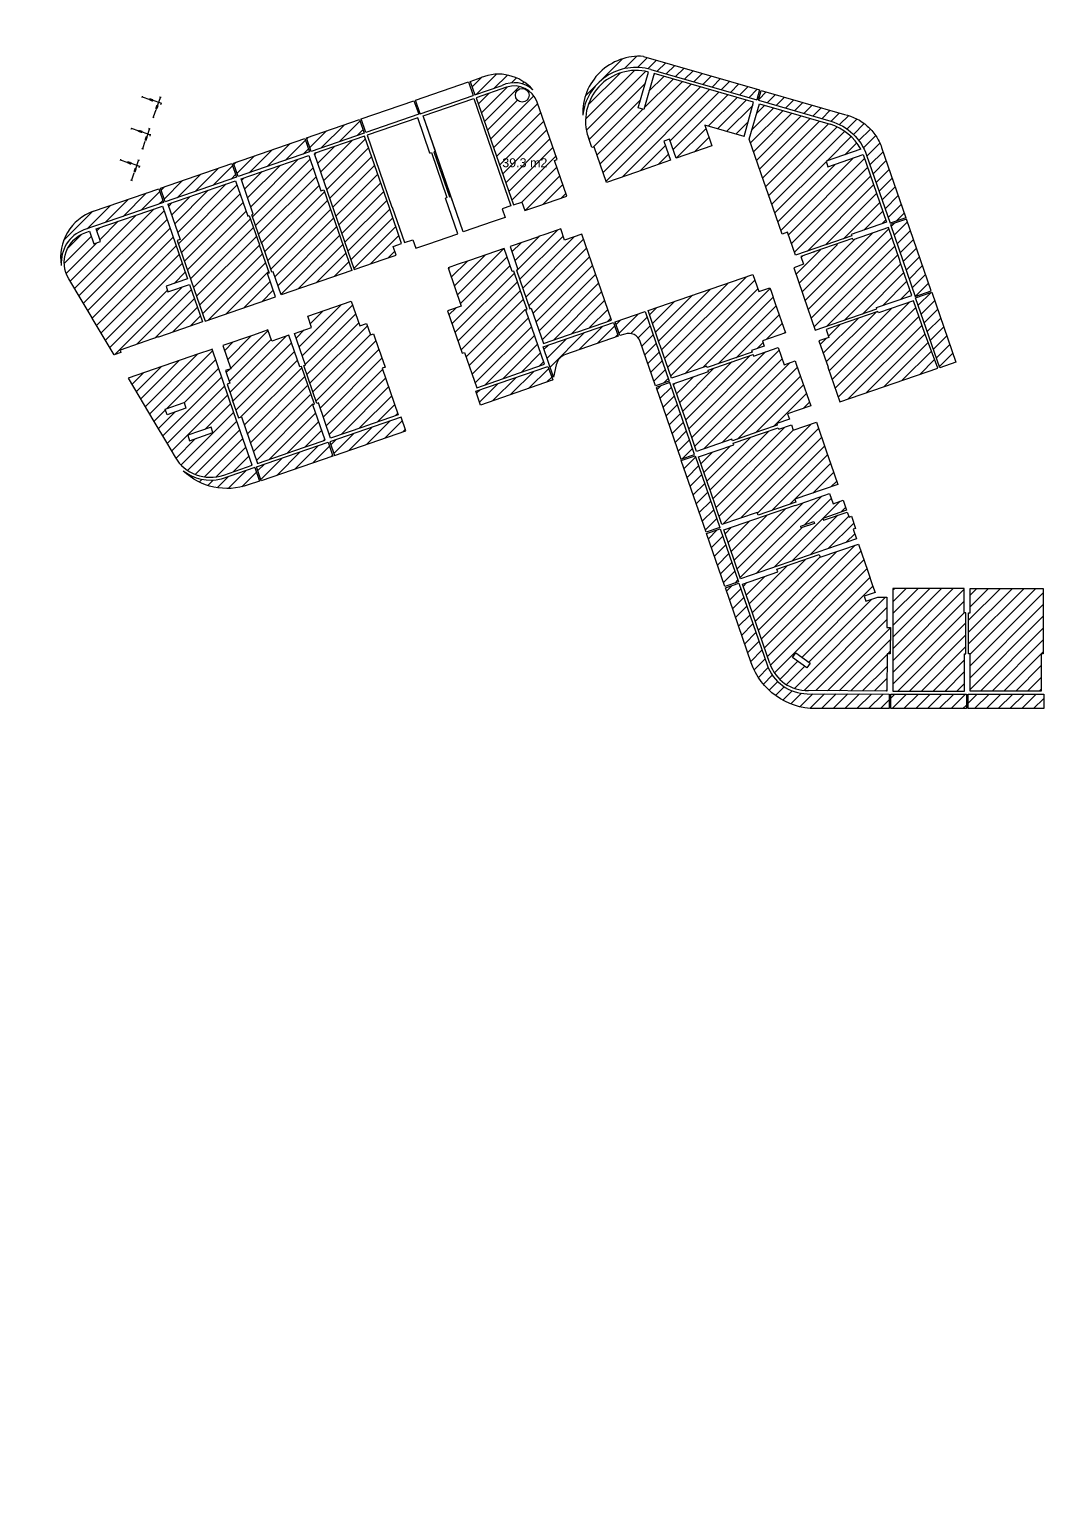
# Model space of a CAD drawing. Header units: millimetres. Extents: x -361699137 to 361252145, y -356478932 to 356523199.
# Drawn here: x -278672 to -202495, y -61266 to 47900 of the extents above; entities that cross this region are included whole.
import ezdxf

# ---------------------------------------------------------------- set-up
doc = ezdxf.new("R2010")
doc.units = ezdxf.units.MM
doc.header["$LTSCALE"] = 100
doc.header["$MEASUREMENT"] = 0
doc.layers.add('A-ANNO-ROOM', color=50, linetype='Continuous')
doc.layers.add('dien tich thong thuy', color=3, linetype='Continuous', plot=False)
doc.layers.add('Xref_ST_MBDV Cot vach 30.7.2022$0$KT-Noi that', color=36, linetype='Continuous', lineweight=9)
doc.styles.add('220126_HDN_HBA typical plan$0$211210_HDN_HBA_TYPICAL PLAN CORE OPT 1$0$HBA-Text', font='GOTHIC.TTF')
doc.styles.get("Standard").update_dxf_attribs({"font": 'arial.ttf'})
doc.styles.add('Xref_ST_MBDV Cot vach 30.7.2022$0$DIM', font='vnsimli.shx', dxfattribs={"width": 0.7})
doc.dimstyles.new('Xref_ST_MBDV Cot vach 30.7.2022$0$CCU 1-100 A1', dxfattribs={"dimscale": 100, "dimtxt": 2.2, "dimasz": 1, "dimexe": 1, "dimexo": 0, "dimgap": 1, "dimtad": 1, "dimdec": 0, "dimdsep": 46, "dimtxsty": 'Xref_ST_MBDV Cot vach 30.7.2022$0$DIM', "dimblk1": 'Xref_ST_MBDV Cot vach 30.7.2022$0$_ARCHTICK', "dimblk2": 'Xref_ST_MBDV Cot vach 30.7.2022$0$_ARCHTICK', "dimsah": 1, "dimcen": 0, "dimdle": 1, "dimclrd": 256, "dimclre": 256, "dimclrt": 31, "dimadec": 0, "dimazin": 0, "dimtfac": 1, "dimtdec": 0, "dimtix": 1, "dimtmove": 2, "dimatfit": 3, "dimldrblk": 'Xref_ST_MBDV Cot vach 30.7.2022$0$_ARCHTICK', "dimfxl": 8, "dimtolj": 1, "dimarcsym": 0})
pattern_1 = [(45, (3835.9, -20377.6), (-441.9417, 441.9417), [])]

# ---------------------------------------------------------------- blocks, each defined once
blk = doc.blocks.new('A$C1AAC5519')
at = {"layer": 'A-ANNO-ROOM', "insert": (773, 1217), "char_height": 600, "attachment_point": 2, "rotation": 50.44883, "style": '220126_HDN_HBA typical plan$0$211210_HDN_HBA_TYPICAL PLAN CORE OPT 1$0$HBA-Text'}
blk.add_mtext_dynamic_manual_height_columns('S.B1.', width=722857412.87, gutter_width=9766, heights=[0], dxfattribs=at)
blk = doc.blocks.new('A$C418F5BC8')
at = {"layer": 'A-ANNO-ROOM', "insert": (648, 1091), "char_height": 600, "attachment_point": 2, "rotation": 50.44883, "style": '220126_HDN_HBA typical plan$0$211210_HDN_HBA_TYPICAL PLAN CORE OPT 1$0$HBA-Text'}
blk.add_mtext_dynamic_manual_height_columns('SL-S', width=722857412.87, gutter_width=9766, heights=[0], dxfattribs=at)
blk = doc.blocks.new('A$C2A6C5140')
at = {"layer": 'A-ANNO-ROOM', "insert": (731, 1190, 0), "char_height": 600, "attachment_point": 2, "rotation": 50.44883, "style": '220126_HDN_HBA typical plan$0$211210_HDN_HBA_TYPICAL PLAN CORE OPT 1$0$HBA-Text'}
blk.add_mtext_dynamic_manual_height_columns('2-BR', width=722857412.87, gutter_width=9766, heights=[0], dxfattribs=at)
blk = doc.blocks.new('A$C5388591E')
at = {"layer": 'A-ANNO-ROOM', "insert": (894, 842, 0), "char_height": 600, "attachment_point": 2, "rotation": 1.40647, "style": '220126_HDN_HBA typical plan$0$211210_HDN_HBA_TYPICAL PLAN CORE OPT 1$0$HBA-Text'}
blk.add_mtext_dynamic_manual_height_columns('3-BR', width=722857412.87, gutter_width=9766, heights=[0], dxfattribs=at)
blk = doc.blocks.new('A$C21AF0CCA')
at = {"layer": 'A-ANNO-ROOM', "insert": (1198, 815), "char_height": 600, "attachment_point": 2, "rotation": 0.10543, "style": '220126_HDN_HBA typical plan$0$211210_HDN_HBA_TYPICAL PLAN CORE OPT 1$0$HBA-Text'}
blk.add_mtext_dynamic_manual_height_columns('S.B1P.', width=722857412.87, gutter_width=9766, heights=[0], dxfattribs=at)
blk = doc.blocks.new('Xref_ST_MBDV Cot vach 30.7.2022$0$_Open90')
at = {"color": 0, "linetype": 'ByBlock', "lineweight": -2}
for p, q in [((0, 0), (-1, 0)), ((-0.5, 0.5), (0, 0)), ((0, 0), (-0.5, -0.5))]:
    blk.add_line(p, q, dxfattribs=at)
blk = doc.blocks.new('*D159')
at = {"layer": 'Defpoints', "color": 5, "transparency": 16777216}
for p, q in [((-2230, 1494), (-2230, 1596)), ((-2180, 1546), (-1728, 1546)), ((-780, 1546), (-1372, 1546)), ((-730, 1457), (-730, 1596))]:
    blk.add_line(p, q, dxfattribs=at)
at = {"layer": 'Defpoints', "color": 0, "transparency": 16777216}
for p in [(-2230, 1546), (-2230, 1494, 0), (-730, 1457, 0)]:
    blk.add_point(p, dxfattribs=at)
at = {"layer": 'Defpoints', "color": 5, "transparency": 16777216, "xscale": 50, "yscale": 50, "zscale": 50, "rotation": 180}
blk.add_blockref('Xref_ST_MBDV Cot vach 30.7.2022$0$_Open90', (-2230, 1546), dxfattribs=at)
at = {"layer": 'Defpoints', "color": 5, "transparency": 16777216, "xscale": 50, "yscale": 50, "zscale": 50}
blk.add_blockref('Xref_ST_MBDV Cot vach 30.7.2022$0$_Open90', (-730, 1546), dxfattribs=at)
at = {"layer": 'Defpoints', "color": 5, "transparency": 16777216, "insert": (-1550, 1546), "char_height": 110, "attachment_point": 5, "style": 'Xref_ST_MBDV Cot vach 30.7.2022$0$DIM'}
blk.add_mtext('\\A1;1500', dxfattribs=at)
blk = doc.blocks.new('Xref_ST_MBDV Cot vach 30.7.2022$0$_ARCHTICK')
at = {"color": 0, "linetype": 'ByBlock', "const_width": 0.15}
blk.add_lwpolyline([(-0.5, -0.5), (0.5, 0.5)], dxfattribs=at)
blk = doc.blocks.new('*D160')
at = {"layer": 'Defpoints', "color": 5, "transparency": 16777216}
for p, q in [((-879, 1950), (-1000, 1950)), ((-950, 1900), (-950, 1328)), ((-879, 350), (-1000, 350)), ((-950, 400), (-950, 972))]:
    blk.add_line(p, q, dxfattribs=at)
at = {"layer": 'Defpoints', "color": 0, "transparency": 16777216}
for p in [(-879, 1950, 0), (-950, 350), (-879, 350, 0)]:
    blk.add_point(p, dxfattribs=at)
at = {"layer": 'Defpoints', "color": 5, "transparency": 16777216, "xscale": 50, "yscale": 50, "zscale": 50}
for p, rotation in [((-950, 1950), 90), ((-950, 350), 270)]:
    blk.add_blockref('Xref_ST_MBDV Cot vach 30.7.2022$0$_Open90', p, dxfattribs=dict(at, rotation=rotation))
at = {"layer": 'Defpoints', "color": 5, "transparency": 16777216, "insert": (-950, 1150), "char_height": 110, "attachment_point": 5, "rotation": 90, "style": 'Xref_ST_MBDV Cot vach 30.7.2022$0$DIM'}
blk.add_mtext('\\A1;1600', dxfattribs=at)
blk = doc.blocks.new('Xref_ST_MBDV Cot vach 30.7.2022$0$TM 1000kg')
at = {"layer": 'Defpoints', "color": 5}
for base, p1, p2, angle, picture, middle in [((-2230, 1545.8), (-730, 1457.2, 0), (-2230, 1494.3, 0), 180, '*D159', (-1550.1, 1545.8)), ((-950.2, 350), (-879.1, 1950, 0), (-879.1, 350, 0), 90, '*D160', (-950.2, 1150))]:
    dim = blk.add_linear_dim(base=base, p1=p1, p2=p2, angle=angle, dimstyle='Xref_ST_MBDV Cot vach 30.7.2022$0$CCU 1-100 A1', override={"dimscale": 50, "dimblk1": 'Xref_ST_MBDV Cot vach 30.7.2022$0$_Open90', "dimblk2": 'Xref_ST_MBDV Cot vach 30.7.2022$0$_Open90', "dimclrd": 5, "dimclre": 5, "dimclrt": 5, "dimlwd": 65535, "dimlwe": 65535}, dxfattribs=at)
    dim.commit()
    dim.dimension.update_dxf_attribs({"geometry": picture, "text_midpoint": middle, "dimtype": 128})

msp = doc.modelspace()

# ---------------------------------------------------------------- hatches: boundary and pattern name
at = {"layer": 'dien tich thong thuy'}
h = msp.add_hatch(dxfattribs=at)
h.set_pattern_fill('ANSI31', color=253, scale=5000)
h.set_pattern_definition(pattern_1)
h.paths.add_polyline_path([(-232578.2, 41873.4), (-232991.7, 41992.5), (-232217.1, 44681.4, 0.59734254), (-236733.6, 39779.5), (-236469.3, 39012.9), (-236287.1, 39075.6), (-235363.6, 36400.6), (-233763.9, 36952.9), (-232705.2, 37318.4), (-231840.3, 37617), (-231843.6, 37626.4), (-230567.5, 38067), (-231065.2, 39508.5), (-230639.8, 39655.4), (-230142.1, 38213.9), (-227471.8, 39135.8), (-228009.2, 40692.4), (-225053.5, 39840.9), (-224337, 42413.1), (-231803.4, 44564)])
h.paths.add_polyline_path([(-232590.7, 45857, 0.44720021), (-237148.4, 41437.9, -0.46641433), (-232044.3, 44872.8), (-224104.3, 42585.4), (-223885.7, 43341.8)])
h = msp.add_hatch(dxfattribs=at)
h.set_pattern_fill('ANSI31', color=253, scale=5000)
h.paths.add_polyline_path([(-240572.1, 42429.1, 0.41383425), (-242859.2, 43543.1), (-245138.3, 42758.8), (-243281.4, 37380.3), (-243271.9, 37383.5), (-242350, 34713.2), (-241712, 34933.5), (-241491.7, 34295.5), (-240593.7, 34605.5), (-238345.4, 35371.1), (-239269.1, 38046.4), (-239080, 38111.6)])
h.paths.add_polyline_path([(-242200.5, 42942.4, -1), (-241170.5, 42942.4, -1)], flags=16)
h.paths.add_polyline_path([(-240891.2, 43342.7, 0.32143215), (-244782.4, 44264.1), (-245597.7, 43982.9), (-245246.4, 42964.8), (-243202.4, 43670.4, -0.30691608)])
h = msp.add_hatch(dxfattribs=at)
h.set_pattern_fill('ANSI31', color=253, scale=5000)
h.set_pattern_definition(pattern_1)
h.paths.add_polyline_path([(-224664.3, 39638), (-223574.8, 36482.3), (-222909, 34554), (-222899.6, 34557.2), (-222201.2, 32534.4), (-221799.5, 32673.1), (-221203.9, 30948), (-218935.3, 31731.2), (-216980.1, 32395.7), (-217017.6, 32504.4), (-214367.7, 33419.3), (-216126.4, 38493.1), (-218770.2, 37580.3), (-218910.1, 37987.2), (-216304.7, 38886.5, 0.20436161), (-218607.3, 40762.4), (-223899.1, 42286.9)])
h.paths.add_polyline_path([(-218543.2, 40990.2, -0.24392217), (-215862.6, 38443.6), (-214104.2, 33351.7), (-212921, 33760.3), (-214740.9, 39031.3, 0.06378773), (-215174.9, 39900.4, 0.06378773), (-215814.1, 40632.1, 0.12809667), (-217531.9, 41505.9), (-223760.9, 43305.7), (-223976.3, 42560.1)])
h = msp.add_hatch(dxfattribs=at)
h.set_pattern_fill('ANSI31', color=253, scale=5000)
h.set_pattern_definition(pattern_1)
h.paths.add_polyline_path([(-253508.7, 39884.8), (-257299.2, 38576.1), (-254291.9, 29865.6), (-252046.9, 30640.7), (-252050.2, 30650.1), (-251152.2, 30960.2), (-251372.5, 31598.2), (-250734.4, 31818.5), (-251656.4, 34488.8)])
h.paths.add_polyline_path([(-253545.8, 40099.6), (-253897.8, 41119.9), (-257863.1, 39750.9), (-257511.1, 38730.6)])
h = msp.add_hatch(dxfattribs=at)
h.set_pattern_fill('ANSI31', color=253, scale=5000)
h.set_pattern_definition(pattern_1)
h.paths.add_polyline_path([(-256787, 35775.1), (-257700.7, 38421.6), (-262777.5, 36668.8), (-261862.9, 34022.4), (-261971.6, 33984.9), (-261216.1, 31796.7), (-261206.6, 31799.9), (-260472.4, 29673.1), (-260363.7, 29710.6), (-259764.8, 27976.1), (-254480.9, 29800.4), (-256569.5, 35850)])
h.paths.add_polyline_path([(-257634, 38688.2), (-257986.2, 39709), (-263346.2, 37859.8), (-262993.6, 36837.8)])
h = msp.add_hatch(dxfattribs=at)
h.set_pattern_fill('ANSI31', color=253, scale=5000)
h.set_pattern_definition(pattern_1)
h.paths.add_polyline_path([(-263182.2, 36529.1), (-268259.1, 34776.3), (-267345.3, 32129.6), (-267562.7, 32054.6), (-265474.1, 26005), (-260190.2, 27829.2), (-260789, 29563.8), (-260680.3, 29601.3), (-261414.6, 31728.1), (-262160.7, 33919.8), (-262269.4, 33882.3)])
h.paths.add_polyline_path([(-263116.2, 36795.4), (-263469, 37817.4), (-268829, 35968.2), (-268476, 34945)])
h = msp.add_hatch(dxfattribs=at)
h.set_pattern_fill('ANSI31', color=253, scale=5000)
h.set_pattern_definition(pattern_1)
h.paths.add_polyline_path([(-273320.7, 31970.9), (-273821.8, 31797.9), (-274148.1, 32743.4), (-274429.2, 32646.1, 0.4754107), (-275698.3, 29171.3), (-274697.3, 27491.4), (-274687.6, 27494.7), (-273940, 26240), (-272300, 23468.3), (-271789.6, 23644.5), (-271854.9, 23833.7), (-268990.9, 24822.8), (-267156.7, 25424.1), (-265663.2, 25939.7), (-266637.3, 28761.3), (-268258.4, 28201.6), (-268405.3, 28627), (-266793.6, 29183.4), (-267472.4, 31149.5), (-268665.6, 34636), (-273647, 32916.2)])
h.paths.add_polyline_path([(-268598.9, 34902.6), (-268951.9, 35925.8), (-273846.7, 34237.2, 0.36634807), (-276256.1, 30183.4, -0.33446941), (-274569.8, 32839.9)])
h = msp.add_hatch(dxfattribs=at)
h.set_pattern_fill('ANSI31', color=253, scale=5000)
h.set_pattern_definition(pattern_1)
h.paths.add_polyline_path([(-237530.1, 25210.9), (-235006.3, 26082.3), (-237230.3, 32524.2), (-238515.8, 32080.3), (-238804.7, 32916.9), (-239078.8, 32822.2), (-239995.7, 32505.7), (-240482.5, 32337.6), (-240479.2, 32328.2), (-242606, 31593.9), (-242010.4, 29868.8), (-242128.6, 29828), (-241128.4, 26931), (-241019.7, 26968.5), (-240106.8, 24321.3), (-237653, 25168.5)])
h.paths.add_polyline_path([(-240127, 24071.1), (-239342.9, 21805.3), (-239144.4, 22718.7, -0.26581166), (-238452.5, 23507.6), (-234484, 24872.2), (-234836.7, 25897.5)])
h = msp.add_hatch(dxfattribs=at)
h.set_pattern_fill('ANSI31', color=253, scale=5000)
h.set_pattern_definition(pattern_1)
h.paths.add_polyline_path([(-220647.8, 28035), (-220603.4, 27875.8), (-219719, 25314.2), (-215086.9, 26913.4), (-215124.5, 27022.3), (-212478.2, 27935.9), (-213341.3, 30435.9), (-213383.7, 30558.8), (-214230.9, 33012.6), (-216877.6, 32098.8), (-219812, 31206.4), (-219808.8, 31196.9), (-220801.3, 30854.3), (-220597.3, 30263.5), (-221329.9, 30010.6)])
h.paths.add_polyline_path([(-212220.7, 27850), (-211016.5, 28266.6), (-212880, 33652.8), (-214080.9, 33238.2)])
h = msp.add_hatch(dxfattribs=at)
h.set_pattern_fill('ANSI31', color=253, scale=5000)
h.set_pattern_definition(pattern_1)
h.paths.add_polyline_path([(-245098.8, 21011), (-242598.6, 21874.1), (-242475.7, 21916.6), (-240022.8, 22763.4), (-241426.2, 26828.2), (-241569.7, 27565.7), (-242327.1, 29759.5), (-242435.8, 29721.9), (-243034.7, 31456.5), (-245648.3, 30554.1), (-246565.2, 30237.6), (-247250.5, 30001), (-246261.6, 27136.9), (-247301.4, 26777.9), (-246201.7, 23592.6), (-246012.6, 23657.6)])
h.paths.add_polyline_path([(-239434.5, 21567.7, 0.05333944), (-239407.5, 21594.1), (-239758.8, 22611.5), (-245165.6, 20744.8), (-244809.7, 19713.2)])
h = msp.add_hatch(dxfattribs=at)
h.set_pattern_fill('ANSI31', color=253, scale=5000)
h.set_pattern_definition(pattern_1)
h.paths.add_polyline_path([(-230503.9, 21713.1), (-227857.2, 22626.8), (-227818.6, 22515), (-225630.3, 23270.5), (-225633.6, 23279.9), (-224456.7, 23686.2), (-224495.2, 23797.6), (-223545.2, 24125.4), (-223683, 24524.6), (-221948.4, 25123.5), (-222712.1, 27335.4), (-223028.6, 28252.2), (-223115.1, 28502.7), (-223951.7, 28213.9), (-224395.5, 29499.5), (-232256.1, 26788.4), (-231392.1, 24285.7), (-231349.7, 24162.8)])
h.paths.add_polyline_path([(-231692.1, 21143.4), (-230672.3, 21496), (-232473.5, 26713.4), (-234713.8, 25939.8), (-234361, 24914.4), (-234004.2, 25037.1, -0.41419452), (-232843.1, 24472.6)])
h = msp.add_hatch(dxfattribs=at)
h.set_pattern_fill('ANSI31', color=253, scale=5000)
h.set_pattern_definition(pattern_1)
h.paths.add_polyline_path([(-253563.5, 18088.5), (-253440.7, 18131), (-250987.7, 18977.8), (-252195.2, 22475.2), (-251977.8, 22550.3), (-252439.6, 23887.8), (-252449, 23884.6), (-252855.3, 25061.4), (-253072.8, 24986.5), (-253359.9, 25818.2), (-253870.4, 25641.9), (-254510, 27494.6), (-257780.6, 26365.5), (-257491.7, 25528.9), (-258777.3, 25085.1), (-257956.5, 22707.8), (-258065.2, 22670.3), (-257086.2, 19834.5), (-256977.6, 19872.2), (-256063.7, 17225.3)])
h.paths.add_polyline_path([(-250415.5, 17779.2), (-250770.9, 18809.4), (-256130.8, 16960.1), (-255775.4, 15930)])
h = msp.add_hatch(dxfattribs=at)
h.set_pattern_fill('ANSI31', color=253, scale=5000)
h.set_pattern_definition(pattern_1)
h.paths.add_polyline_path([(-211448.2, 24953.6), (-211490.9, 25076.3), (-212337.8, 27529.4), (-214984.1, 26615.8), (-215022, 26724.2), (-217919.2, 25723.9), (-217915.9, 25714.5), (-218908.5, 25371.8), (-218704.5, 24781), (-219437.1, 24528.1), (-218755, 22552.6), (-217863.7, 19940.4), (-210528.9, 22472.7)])
h.paths.add_polyline_path([(-210983.6, 28171.3), (-212188, 27755.5), (-210377, 22508.6), (-209169.2, 22926.4)])
h = msp.add_hatch(dxfattribs=at)
h.set_pattern_fill('ANSI31', color=253, scale=5000)
h.set_pattern_definition(pattern_1)
h.paths.add_polyline_path([(-258970.4, 16221.8), (-256470.2, 17085), (-257384, 19731.9), (-258254.3, 22605), (-258363, 22567.5), (-259184.2, 24946), (-260468.9, 24499.7), (-260758.1, 25337.5), (-261008.6, 25251), (-261925.5, 24934.4), (-264137.4, 24170.8), (-263538.5, 22436.3), (-263940.3, 22297.6), (-263612.3, 21347.6), (-263829.7, 21272.5), (-263423.4, 20095.7), (-262971.1, 18754.9), (-262753.6, 18830), (-261547.1, 15332.2), (-259093.2, 16179.4)])
h.paths.add_polyline_path([(-261613, 15066.3), (-261258.1, 14037.8), (-255898.5, 15888.2), (-256253.4, 16916.7)])
h = msp.add_hatch(dxfattribs=at)
h.set_pattern_fill('ANSI31', color=253, scale=5000)
h.set_pattern_definition(pattern_1)
h.paths.add_polyline_path([(-225964.2, 17143.7), (-225926.6, 17035), (-223738.4, 17790.5), (-223741.6, 17800), (-222564.8, 18206.3), (-222602.4, 18315.2), (-221652.4, 18643.1), (-221791, 19044.7), (-220056.5, 19643.5), (-220820.2, 21855.4), (-221136.7, 22772.3), (-221223.2, 23022.8), (-222059.7, 22734), (-222503.6, 24019.5), (-224342.1, 23384.8), (-224378.7, 23491), (-227753.3, 22325.9), (-227716.9, 22220.4), (-230363.6, 21306.6), (-229500.1, 18805.8), (-229457.7, 18682.9), (-228610.9, 16230.2)])
h.paths.add_polyline_path([(-230620.6, 21392.2), (-231654.5, 21034.7), (-229792, 15647.9), (-228760.3, 16004)])
h = msp.add_hatch(dxfattribs=at)
h.set_pattern_fill('ANSI31', color=253, scale=5000)
h.set_pattern_definition(pattern_1)
h.paths.add_polyline_path([(-264072.2, 14460.6), (-261952.7, 15192.4), (-263313.6, 19134.1), (-264955.1, 23888.7), (-265049.6, 23856.1), (-265966.5, 23539.5), (-271254.5, 21713.8), (-269318.3, 18483.9), (-268379.4, 16898.7), (-267729.1, 15797.6, 0.35538212)])
h.paths.add_polyline_path([(-266640.2, 17033.4), (-266780.5, 17439.9), (-265024.7, 18046.1), (-264884.4, 17639.6)], flags=16)
h.paths.add_polyline_path([(-266906.6, 19475.2), (-268324.5, 18985.7), (-268471.3, 19411), (-267053.4, 19900.5)], flags=16)
h.paths.add_polyline_path([(-264263.4, 14149.3, -0.22649122), (-267118.1, 14761.4, 0.27817456), (-262235, 13717.4), (-261386.1, 14010.1), (-261735.8, 15023.9)])
h = msp.add_hatch(dxfattribs=at)
h.set_pattern_fill('ANSI31', color=253, scale=5000)
h.set_pattern_definition(pattern_1)
h.paths.add_polyline_path([(-218021.7, 13749.9), (-218552.1, 15285.9), (-218868.6, 16202.8), (-219632.3, 18414.7), (-221366.8, 17815.9), (-221505.6, 18217.8), (-222455.5, 17889.8), (-222493, 17998.3), (-223669.8, 17592), (-225861.4, 16846), (-225823.8, 16737.3), (-228470.5, 15823.5), (-227623.7, 13370.6), (-227581.2, 13247.7), (-226718, 10747.5), (-224071.3, 11661.3), (-223996.3, 11443.9), (-221160.5, 12422.9), (-221235.6, 12640.3)])
h.paths.add_polyline_path([(-227896.6, 10165.6), (-226868.5, 10521), (-228727.6, 15909.3), (-229759.8, 15554.7)])
h = msp.add_hatch(dxfattribs=at)
h.set_pattern_fill('ANSI31', color=253, scale=5000)
h.set_pattern_definition(pattern_1)
h.paths.add_polyline_path([(-226577.8, 10341.2), (-225314.8, 6683.1), (-216618.5, 9685.3), (-216863.2, 10394.3), (-216688.3, 10454.6), (-217004.9, 11371.5), (-217179.8, 11311.2), (-217310.3, 11689.3), (-219092.1, 11074.1), (-219137.8, 11206.4), (-217365.4, 11818.3), (-217626.5, 12574.5), (-218382.7, 12313.5), (-218643.8, 13069.7), (-221196, 12188.5)])
h.paths.add_polyline_path([(-220802.9, 10621), (-220670.6, 10666.7), (-220673.8, 10676.1), (-219818.4, 10971.5), (-219772.7, 10839.1), (-220760.5, 10498.1)], flags=16)
h.paths.add_polyline_path([(-226491.5, 6101.6), (-225464.1, 6456.8), (-226834.7, 10426.7), (-227864, 10071.3)])
h = msp.add_hatch(dxfattribs=at)
h.set_pattern_fill('ANSI31', color=253, scale=5000)
h.set_pattern_definition(pattern_1)
h.paths.add_polyline_path([(-223104.4, 280.8, 0.32294395), (-220226.9, -1704.5), (-214341.8, -1738.3), (-214325.7, 1063.5), (-214095.7, 1063.5), (-214084.5, 3030.3), (-214337.5, 3031.8), (-214337.5, 5296.6), (-215023.6, 5300.8), (-215913.7, 4993.4), (-216044.2, 5371.5), (-215226.6, 5653.8), (-215411, 6187.9), (-215776.5, 7246.6), (-216478.2, 9279.1), (-219342.2, 8290), (-219417.3, 8507.5), (-222602.8, 7407.7), (-222527.7, 7190.3), (-225174.4, 6276.5)])
h.paths.add_polyline_path([(-221175.4, 1135.6), (-220094.6, 360.6), (-220345.2, 11.1), (-221426, 786.2)], flags=16)
h.paths.add_polyline_path([(-219693.3, -3051.6), (-214184.5, -3051.3), (-214177.5, -1966.2), (-220307.1, -1934.1, -0.31856523), (-223330.8, 231.7), (-225440.7, 6343), (-226454, 5993.2), (-224513.9, 381.8, 0.3197851)])
h = msp.add_hatch(dxfattribs=at)
h.set_pattern_fill('ANSI31', color=253, scale=5000)
h.set_pattern_definition(pattern_1)
h.paths.add_polyline_path([(-208527.4, -1736.6), (-208527.4, 1063), (-208412.4, 1063.3), (-208412.4, 4128.4), (-208537.4, 4128.4), (-208537.4, 5953.4), (-210787.4, 5953.4), (-211302.4, 5963.4), (-212272.4, 5963.4), (-213897.5, 5963.4), (-213897.5, -1736.6), (-211252.4, -1736.6), (-211122.4, -1736.6)])
h.paths.add_polyline_path([(-214047.5, -1966.5), (-214053.6, -3051.9), (-208384, -3051.3), (-208377.5, -1966.5)])
h = msp.add_hatch(dxfattribs=at)
h.set_pattern_fill('ANSI31', color=253, scale=5000)
h.set_pattern_definition(pattern_1)
h.paths.add_polyline_path([(-208212.4, 1063.4), (-208097.4, 1063.4), (-208098.4, -1736.6), (-205502.4, -1736.6), (-205372.4, -1736.6), (-202777.4, -1736.6), (-202777.4, 1063.5), (-202612.4, 1063.5), (-202612.4, 5963.4), (-204352.4, 5963.4), (-205322.4, 5963.4), (-205837.4, 5963.4), (-205837.4, 5953.4), (-208087.4, 5953.4), (-208087.4, 4128.4), (-208212.4, 4128.4)])
h.paths.add_polyline_path([(-202584, -3051.3), (-202577.5, -1966.5), (-208247.5, -1966.5), (-208253.6, -3051.9)])

# ---------------------------------------------------------------- linework, layer by layer
at = {"layer": 'dien tich thong thuy', "elevation": 0}
for points in [[(-232590.7, 45857), (-223885.7, 43341.8), (-224104.3, 42585.4)], [(-232044.3, 44872.8), (-224104.3, 42585.4)], [(-249334.7, 41553.5), (-249686.2, 42572.4), (-245720.6, 43940.5)], [(-245720.6, 43940.5), (-245369.3, 42922.4)], [(-245597.7, 43982.9), (-244782.4, 44264.1)], [(-245597.7, 43982.9), (-245246.4, 42964.8)], [(-245246.4, 42964.8), (-243201.6, 43670.7)], [(-225053.5, 39840.9), (-224337, 42413.1), (-231803.4, 44564), (-232578.2, 41873.4), (-232991.7, 41992.5), (-232217.1, 44681.4)], [(-249334.7, 41553.5), (-245369.3, 42922.4)], [(-248204.1, 38738.3), (-249122.7, 41399), (-245332.2, 42707.7), (-243470.4, 37315), (-243479.9, 37311.7), (-242558, 34641.4), (-243196, 34421.1), (-242975.7, 33783.1), (-243873.7, 33473.1), (-243870.4, 33463.6), (-246115.4, 32688.5), (-247039, 35363.8)], [(-218935.3, 31731.2), (-221203.9, 30948), (-221799.5, 32673.1), (-222201.2, 32534.4), (-222899.6, 34557.2), (-222909, 34554), (-223574.8, 36482.3), (-224664.3, 39638), (-223899.1, 42286.9), (-218607.3, 40762.4)], [(-248610.5, 38598), (-249524.2, 41244.5), (-253314.7, 39935.9), (-251457.8, 34557.4), (-251448.3, 34560.7), (-250526.4, 31890.3), (-249888.4, 32110.6), (-249668.1, 31472.6), (-248770.1, 31782.6), (-248766.8, 31773.1), (-246521.9, 32548.2), (-247445.5, 35223.4)], [(-225038.9, 39836.7), (-228009.2, 40692.4), (-227471.8, 39135.8), (-230142.1, 38213.9), (-230639.8, 39655.4), (-231065.2, 39508.5), (-230567.5, 38067), (-231843.6, 37626.4), (-231840.3, 37617), (-232705.2, 37318.4), (-233763.9, 36952.9), (-235363.6, 36400.6), (-236287.1, 39075.6), (-236469.3, 39012.9), (-236733.6, 39779.5)], [(-252050.2, 30650.1), (-251152.2, 30960.2), (-251372.5, 31598.2), (-250734.4, 31818.5), (-251656.4, 34488.8), (-251646.9, 34492.1), (-253508.7, 39884.8), (-257299.2, 38576.1), (-254291.9, 29865.6), (-252046.9, 30640.7), (-252050.2, 30650.1)], [(-248610.5, 38598), (-248501.8, 38635.5), (-247336.8, 35261), (-247445.5, 35223.4)], [(-248204.1, 38738.3), (-248312.8, 38700.8), (-247147.7, 35326.2), (-247039, 35363.8)], [(-216126.4, 38493.1), (-214367.7, 33419.3), (-217017.6, 32504.4), (-216980.1, 32395.7), (-218932, 31721.8), (-218935.3, 31731.2)], [(-216304.7, 38886.5), (-218910.1, 37987.2), (-218770.2, 37580.3), (-216126.4, 38493.1)], [(-268259.1, 34776.3), (-263182.2, 36529.1), (-262269.4, 33882.3), (-262160.7, 33919.8), (-261405.2, 31731.4), (-261414.6, 31728.1), (-260680.3, 29601.3), (-260789, 29563.8)], [(-273846.7, 34237.2), (-268951.9, 35925.8), (-268598.9, 34902.6), (-274569.6, 32840)], [(-268259.1, 34776.3), (-267345.3, 32129.6), (-267562.7, 32054.6), (-265474.1, 26005), (-260190.2, 27829.2), (-260789, 29563.8)], [(-240479.2, 32328.2), (-242606, 31593.9), (-242010.4, 29868.8), (-242128.6, 29828), (-241128.4, 26931), (-241019.7, 26968.5), (-240106.8, 24321.3), (-237653, 25168.5), (-237530.1, 25210.9), (-235006.3, 26082.3), (-237230.3, 32524.2), (-238515.8, 32080.3), (-238804.7, 32916.9), (-239078.8, 32822.2), (-239995.7, 32505.7), (-240482.5, 32337.6), (-240479.2, 32328.2)], [(-223028.6, 28252.2), (-222712.1, 27335.4), (-221948.4, 25123.5), (-223683, 24524.6), (-223545.2, 24125.4), (-224495.2, 23797.6), (-224456.7, 23686.2), (-225633.6, 23279.9), (-225630.3, 23270.5), (-227818.6, 22515), (-227857.2, 22626.8), (-230503.9, 21713.1), (-231349.7, 24162.8), (-231392.1, 24285.7), (-232256.1, 26788.4), (-224395.5, 29499.5), (-223951.7, 28213.9), (-223115.1, 28502.7), (-223028.6, 28252.2)], [(-261008.6, 25251), (-261925.5, 24934.4), (-264137.4, 24170.8), (-263538.5, 22436.3), (-263940.3, 22297.6), (-263612.3, 21347.6), (-263829.7, 21272.5), (-263423.4, 20095.7), (-263432.8, 20092.4), (-262971.1, 18754.9), (-262753.6, 18830), (-261547.1, 15332.2), (-259093.2, 16179.4), (-258970.4, 16221.8), (-256470.2, 17085), (-257384, 19731.9), (-257275.3, 19769.3), (-258254.3, 22605), (-258363, 22567.5), (-259184.2, 24946), (-260468.9, 24499.7), (-260758.1, 25337.5), (-261008.6, 25251)], [(-220820.2, 21855.4), (-220056.5, 19643.5), (-221791, 19044.7), (-221652.4, 18643.1), (-222602.4, 18315.2), (-222564.8, 18206.3), (-223741.6, 17800), (-223738.4, 17790.5), (-225926.6, 17035), (-225964.2, 17143.7), (-228610.9, 16230.2), (-229457.7, 18682.9), (-229500.1, 18805.8), (-230363.6, 21306.6), (-227716.9, 22220.4), (-227753.3, 22325.9), (-224378.7, 23491), (-224342.1, 23384.8), (-222503.6, 24019.5), (-222059.7, 22734), (-221223.2, 23022.8), (-221136.7, 22772.3), (-220820.2, 21855.4)], [(-269318.3, 18483.9), (-268379.4, 16898.7)], [(-218552.1, 15285.9), (-218021.7, 13749.9), (-221235.6, 12640.3), (-221160.5, 12422.9), (-223996.3, 11443.9), (-224071.3, 11661.3), (-226718, 10747.5), (-227581.2, 13247.7), (-227623.7, 13370.6), (-228470.5, 15823.5), (-225823.8, 16737.3), (-225861.4, 16846), (-223673.1, 17601.5), (-223669.8, 17592), (-222493, 17998.3), (-222455.5, 17889.8), (-221505.6, 18217.8), (-221366.8, 17815.9), (-219632.3, 18414.7), (-218868.6, 16202.8), (-218552.1, 15285.9)], [(-221199.3, 12198.2), (-221196, 12188.5), (-218643.8, 13069.7), (-218382.7, 12313.5), (-217626.5, 12574.5), (-217365.4, 11818.3), (-219137.8, 11206.4), (-219092.1, 11074.1), (-217310.3, 11689.3), (-217179.8, 11311.2), (-217004.9, 11371.5), (-216688.3, 10454.6), (-216863.2, 10394.3), (-216618.5, 9685.3), (-225314.8, 6683.1), (-226577.8, 10341.2), (-221199.3, 12198.2)], [(-223123.3, 335.5), (-225174.4, 6276.5), (-222527.7, 7190.3), (-222602.8, 7407.7), (-219417.3, 8507.5), (-219342.2, 8290), (-216478.2, 9279.1), (-215776.5, 7246.6), (-215411, 6187.9), (-215226.6, 5653.8), (-216044.2, 5371.5), (-215913.7, 4993.4), (-215023.6, 5300.8), (-214337.5, 5296.6), (-214337.5, 3031.8), (-214084.5, 3030.3), (-214095.7, 1063.5), (-214325.7, 1063.5), (-214341.8, -1738.3), (-220226.7, -1704.6)]]:
    msp.add_lwpolyline(points, dxfattribs=at)
for points in [[(-243873.7, 33473.1), (-243870.4, 33463.6), (-246115.4, 32688.5), (-249122.7, 41399), (-245332.2, 42707.7), (-243470.4, 37315), (-243479.9, 37311.7), (-242558, 34641.4), (-243196, 34421.1), (-242975.7, 33783.1)], [(-253774.7, 41161.9), (-249809.1, 42530), (-249457.6, 41511.1), (-253423.2, 40143)], [(-253897.8, 41119.9), (-253545.8, 40099.6), (-257511.1, 38730.6), (-257863.1, 39750.9)], [(-263346.2, 37859.8), (-257986.2, 39709), (-257634, 38688.2), (-262993.6, 36837.8)], [(-257700.7, 38421.6), (-256787, 35775.1), (-256569.5, 35850), (-254480.9, 29800.4), (-259764.8, 27976.1), (-260363.7, 29710.6), (-260472.4, 29673.1), (-261206.6, 31799.9), (-261216.1, 31796.7), (-261971.6, 33984.9), (-261862.9, 34022.4), (-262777.5, 36668.8)], [(-268829, 35968.2), (-263469, 37817.4), (-263116.2, 36795.4), (-268476, 34945)], [(-219808.8, 31196.9), (-220801.3, 30854.3), (-220597.3, 30263.5), (-221329.9, 30010.6), (-220647.8, 28035), (-220657.3, 28031.7), (-220603.4, 27875.8), (-219719, 25314.2), (-215086.9, 26913.4), (-215124.5, 27022.3), (-212478.2, 27935.9), (-213341.3, 30435.9), (-213383.7, 30558.8), (-214230.9, 33012.6), (-216877.6, 32098.8), (-216914.8, 32206.6), (-219812, 31206.4)], [(-241592.8, 27632.7), (-242327.1, 29759.5), (-242435.8, 29721.9), (-243034.7, 31456.5), (-245648.3, 30554.1), (-246565.2, 30237.6), (-247250.5, 30001), (-246261.6, 27136.9), (-247301.4, 26777.9), (-246201.7, 23592.6), (-246012.6, 23657.6), (-245098.8, 21011), (-242598.6, 21874.1), (-242475.7, 21916.6), (-240022.8, 22763.4), (-241426.2, 26828.2), (-241317.4, 26865.6), (-241583.4, 27635.9)], [(-252449, 23884.6), (-252439.6, 23887.8), (-251977.8, 22550.3), (-252195.2, 22475.2), (-250987.7, 18977.8), (-253440.7, 18131), (-253563.5, 18088.5), (-256063.7, 17225.3), (-256977.6, 19872.2), (-257086.2, 19834.5), (-258065.2, 22670.3), (-257956.5, 22707.8), (-258777.3, 25085.1), (-257491.7, 25528.9), (-257780.6, 26365.5), (-254510, 27494.6), (-253870.4, 25641.9), (-253359.9, 25818.2), (-253072.8, 24986.5), (-252855.3, 25061.4)], [(-217915.9, 25714.5), (-218908.5, 25371.8), (-218704.5, 24781), (-219437.1, 24528.1), (-218755, 22552.6), (-218764.5, 22549.3), (-217863.7, 19940.4), (-210528.9, 22472.7), (-211448.2, 24953.6), (-211490.9, 25076.3), (-212337.8, 27529.4), (-214984.1, 26615.8), (-215022, 26724.2), (-217919.2, 25723.9)], [(-268471.3, 19411), (-267053.4, 19900.5), (-266906.6, 19475.2), (-268324.5, 18985.7)], [(-266780.5, 17439.9), (-266640.2, 17033.4), (-264884.4, 17639.6), (-265024.7, 18046.1)], [(-229759.8, 15554.7), (-228727.6, 15909.3), (-226868.5, 10521), (-227896.6, 10165.6)], [(-220673.8, 10676.1), (-219818.4, 10971.5), (-219772.7, 10839.1), (-220760.5, 10498.1), (-220802.9, 10621), (-220670.6, 10666.7)], [(-227864, 10071.3), (-226834.7, 10426.7), (-225464.1, 6456.8), (-226491.5, 6101.6)], [(-210787.4, 5953.4), (-210787.4, 5963.4), (-211302.4, 5963.4), (-212272.4, 5963.4), (-213897.5, 5963.4), (-213897.5, -1736.6), (-211252.4, -1736.6), (-211122.4, -1736.6), (-208527.4, -1736.6), (-208527.4, 1063), (-208412.4, 1063.3), (-208412.4, 4128.4), (-208537.4, 4128.4), (-208537.4, 5953.4)], [(-208087.4, 4128.4), (-208087.4, 5953.4), (-205837.4, 5953.4), (-205837.4, 5963.4), (-205322.4, 5963.4), (-204352.4, 5963.4), (-202612.4, 5963.4), (-202612.4, 1063.5), (-202777.4, 1063.5), (-202777.4, -1736.6), (-205372.4, -1736.6), (-205502.4, -1736.6), (-208098.4, -1736.6), (-208097.4, 1063.4), (-208212.4, 1063.4), (-208212.4, 4128.4)], [(-221426, 786.2), (-221175.4, 1135.6), (-220094.6, 360.6), (-220345.2, 11.1)], [(-214053.6, -3051.9), (-214047.5, -1966.5), (-208377.5, -1966.5), (-208384, -3051.3)], [(-208253.6, -3051.9), (-208247.5, -1966.5), (-202577.5, -1966.5), (-202584, -3051.3)]]:
    msp.add_lwpolyline(points, close=True, dxfattribs=at)
for points in [[(-238345.4, 35371.1), (-239269.1, 38046.4), (-239080, 38111.6), (-240572.1, 42429.1, 0.41383425), (-242859.2, 43543.1), (-245138.3, 42758.8), (-243281.4, 37380.3), (-243271.9, 37383.5), (-242350, 34713.2), (-241712, 34933.5), (-241491.7, 34295.5), (-240593.7, 34605.5), (-240590.4, 34596)], [(-268665.6, 34636), (-267463, 31152.8), (-267472.4, 31149.5), (-266793.6, 29183.4), (-268405.3, 28627), (-268258.4, 28201.6), (-266637.3, 28761.3), (-265663.2, 25939.7), (-267156.7, 25424.1), (-268981, 24794.2), (-268990.9, 24822.8), (-271854.9, 23833.7), (-271789.6, 23644.5), (-272300, 23468.3), (-273949.6, 26236.7), (-273940, 26240), (-274687.6, 27494.7), (-274697.3, 27491.4), (-275698.3, 29171.3, -0.4754107), (-274429.2, 32646.1), (-274148.1, 32743.4), (-273821.8, 31797.9), (-273320.7, 31970.9), (-273647, 32916.2)], [(-231692.1, 21143.4), (-232843.1, 24472.6, 0.41419452), (-234004.2, 25037.1), (-234361, 24914.4), (-234713.8, 25939.8), (-232473.5, 26713.4), (-230672.3, 21496)], [(-239342.9, 21805.3), (-240127, 24071.1), (-234836.7, 25897.5), (-234484, 24872.2), (-238452.5, 23507.6, 0.26581166), (-239144.4, 22718.7)], [(-226454, 5993.2), (-225440.7, 6343), (-223330.8, 231.7, 0.31829745), (-220310.2, -1934.1), (-214177.5, -1966.2), (-214184.5, -3051.3), (-219693.9, -3051.6, -0.31975374), (-224513.9, 381.9)]]:
    msp.add_lwpolyline(points, format="xyb", close=True, dxfattribs=at)
for points in [[(-223976.3, 42560.1), (-223760.9, 43305.7), (-217531.9, 41505.9, -0.12809667), (-215814.1, 40632.1, -0.06378773), (-215174.9, 39900.4, -0.06378773), (-214740.9, 39031.3), (-212921, 33760.3), (-214104.2, 33351.7)], [(-223976.3, 42560.1), (-218543.2, 40990.2, -0.24392217), (-215862.6, 38443.6), (-214104.2, 33351.7)], [(-268379.4, 16898.7), (-267729.1, 15797.6, 0.35538212), (-264072.2, 14460.6), (-261952.7, 15192.4), (-263313.6, 19134.1), (-264955.1, 23888.7), (-265049.6, 23856.1), (-265966.5, 23539.5), (-271254.5, 21713.8), (-269318.3, 18483.9)], [(-223123.3, 335.5, 0.32827999), (-220227.1, -1704.6, 0.32827999)]]:
    msp.add_lwpolyline(points, format="xyb", dxfattribs=at)
at = {"layer": 'dien tich thong thuy'}
for points in [[(-212220.7, 27850), (-211016.5, 28266.6), (-212880, 33652.8), (-214080.9, 33238.2)], [(-212188, 27755.5), (-210983.6, 28171.3), (-209169.2, 22926.4), (-210377, 22508.6)], [(-230620.6, 21392.2), (-231654.5, 21034.7), (-229792, 15647.9), (-228760.3, 16004)], [(-250770.9, 18809.4), (-256130.8, 16960.1), (-255775.4, 15930), (-250415.5, 17779.2)], [(-256253.4, 16916.7), (-255898.5, 15888.2), (-261258.1, 14037.8), (-261613, 15066.3)]]:
    msp.add_lwpolyline(points, close=True, dxfattribs=at)
msp.add_lwpolyline([(-239407.5, 21594.1, -0.05333944), (-239434.5, 21567.7), (-244809.7, 19713.2), (-245165.6, 20744.8), (-239758.8, 22611.5)], format="xyb", close=True, dxfattribs=at)
for points in [[(-261735.8, 15023.9), (-261386.1, 14010.1), (-262235, 13717.4, -0.27817456), (-267118.1, 14761.4, -0.27817456)], [(-261735.8, 15023.9), (-264263.4, 14149.3, -0.22649122), (-267118.1, 14761.4, -0.22649122)]]:
    msp.add_lwpolyline(points, format="xyb", dxfattribs=at)
msp.add_circle((-241685.5, 42942.4, 0), 515, dxfattribs=at)
for centre, radius, start, end in [((-232893.2, 41609.1), 4258.7, 85.926646, 182.30346), ((-233155.8, 41014.7, 0), 4015, 73.929165, 173.949245), ((-233155.8, 41014.7, 0), 3785, 75.640465, 199.047138), ((-243479.4, 41089.7), 3431.4, 41.039726, 112.316024), ((-242288.6, 41801.3), 2080.5, 47.806742, 116.08055), ((-219655, 37125.3, 0), 3785, 27.729084, 73.929165), ((-272656.4, 30786.7), 3650, 109.034029, 189.514872), ((-273649.5, 30392.2, 0), 2615, 110.609905, 184.579495)]:
    msp.add_arc(centre, radius, start, end, dxfattribs=at)

# ---------------------------------------------------------------- block references
at = {"layer": 'A-ANNO-ROOM'}
for p in [(-259643.7, 30107.5, 0), (-265285.3, 28918.9, 0), (-245554.4, 25356.8, 0), (-227992.2, 24030.2, 0), (-256709.5, 21832.9, 0), (-262170.1, 20336.7, 0), (-227340, 20267.8, 0), (-224467.8, 15310.1, 0)]:
    msp.add_blockref('A$C21AF0CCA', p, dxfattribs=at)
at = {"layer": 'dien tich thong thuy'}
for name, p, rotation in [('A$C2A6C5140', (-231902.2, 41866.7, 0), 310.9576437198666), ('A$C2A6C5140', (-223136.1, 38294.9, 0), 310.9576437198666), ('A$C2A6C5140', (-179022.3, 13510.4, 0), 310.9576437198666), ('A$C2A6C5140', (-199561.1, 2743, 0), 310.9576437198666), ('A$C2A6C5140', (-176749.4, 2773.7, 0), 310.9576437198666), ('A$C2A6C5140', (-192735.1, 2545.1, 0), 310.9576437198666), ('A$C418F5BC8', (-243956.4, 39603.9, 0), 309.6632197063607), ('A$C418F5BC8', (-248126.4, 37597.1, 0), 309.6632197063607), ('A$C418F5BC8', (-251890.4, 36548.6, 0), 309.6632197063607), ('A$C418F5BC8', (-255839.4, 34945, 0), 309.6632197063607), ('A$C1AAC5519', (-240877.1, 28052.6, 0), 309.6566028083925), ('A$C1AAC5519', (-219521.6, 27682.2, 0), 309.6566028083925), ('A$C1AAC5519', (-217651.9, 24628, 0), 309.6566028083925), ('A$C1AAC5519', (-267764, 19262.7, 0), 309.6566028083925), ('A$C418F5BC8', (-223053.1, 10712.7, 0), 309.6632197063607), ('A$C1AAC5519', (-213503.8, 3324.6, -0.3), 309.6566028083925), ('A$C1AAC5519', (-207798.7, 3064.6, 0), 309.6566028083925), ('A$C1AAC5519', (-184128.2, 2786.5, 0), 309.6566028083925)]:
    msp.add_blockref(name, p, dxfattribs=dict(at, rotation=rotation))
for p in [(-273086, 28673.9, 0), (-220441.7, 3035.2, 0)]:
    msp.add_blockref('A$C5388591E', p, dxfattribs=at)
at = {"layer": 'Xref_ST_MBDV Cot vach 30.7.2022$0$KT-Noi that', "xscale": -1, "rotation": 19.04679309956865}
for p in [(268572.6, 40631.9, 0), (268572.6, 40631.9, 0), (269388.4, 38268.8, 0), (269388.4, 38268.8, 0), (270204.3, 35905.6, 0), (270204.3, 35905.6, 0)]:
    msp.add_blockref('Xref_ST_MBDV Cot vach 30.7.2022$0$TM 1000kg', p, dxfattribs=at)

# ---------------------------------------------------------------- texts
at = {"layer": 'dien tich thong thuy'}
msp.add_text('39.3 m2', height=670.45, dxfattribs=at).set_placement((-243189.6, 37544.8))

doc.saveas('drawing.dxf')
